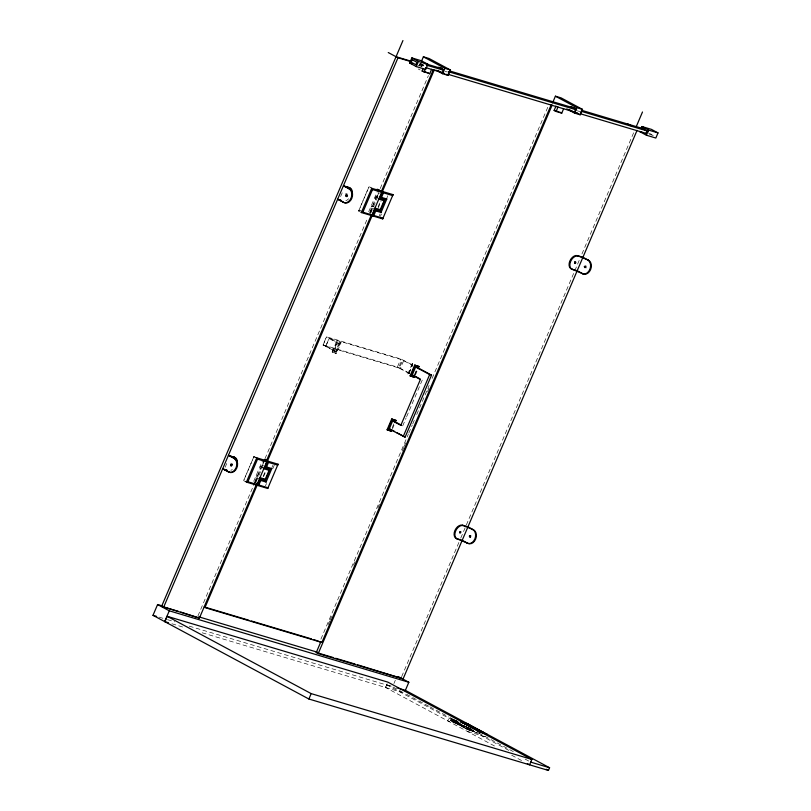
<?xml version="1.0" encoding="UTF-8"?>
<svg xmlns="http://www.w3.org/2000/svg" width="811" height="811" viewBox="0 0 811 811"><rect width="100%" height="100%" fill="white"/><g stroke="black" fill="none" stroke-linecap="round" stroke-linejoin="round"><path stroke-width="0.61" stroke-dasharray="4.05 3.04" d="M361.371 212.543L358.644 211.083L358.979 210.12L368.63 187.483L368.995 186.814L371.296 187.503M377.622 195.319L377.287 196.282L379.497 191.112M254.482 482.707L263.95 460.506M369.907 212.107L378.93 190.94M225.144 467.248L227.536 461.631M340.6 196.566L343.002 190.95M419.074 65.843L419.946 63.795M419.622 65.64L420.554 63.43M421.659 62.589L420.625 65.012L424.366 67.029M256.742 457.84L254.015 456.38L243.999 479.686L243.665 480.639L246.392 482.109M254.015 456.38L243.665 480.639L245.845 481.288M358.644 211.083L368.995 186.814L371.722 188.284M421.538 66.755L422.45 64.596M253.721 481.298L262.896 459.807M368.701 211.732L377.875 190.24M197.945 615.884L254.563 483.133M255.059 481.967L264.498 459.847M264.994 458.681L367.809 217.632M369.796 212.979L378.24 193.18M380.227 188.517L428.411 75.565M254.938 482.95L257.249 477.709L255.049 482.869M263.616 462.594L262.308 465.849L264.518 460.678M369.917 213.384L372.229 208.143L370.029 213.303M256.104 482.018L263.545 464.561M370.779 213.171L379.213 193.393M263.149 476.331L265.39 471.079M378.129 206.775L380.369 201.513M263.605 476.574L266.008 470.958M378.108 208.133L380.988 201.392M409.068 373.435L412.525 365.355L402.003 359.8L329.215 338.086L339.545 343.722L336.089 351.812L323.031 344.898L326.488 336.808L400.827 358.979L412.728 365.011M323.082 345.283L326.488 336.808M271.898 467.592L272.871 465.332M379.153 216.142L380.116 213.881M386.877 198.026L387.84 195.765M265.481 485.84L266.464 483.528M272.871 468.515L274.341 465.048M380.45 216.284L381.444 213.972M336.089 351.812L325.779 346.277L329.215 338.086M325.779 346.277L329.225 338.187M332.104 352.004L336.707 341.218L340.478 342.343L341.056 342.658L336.464 353.444L332.104 352.004L336.464 353.444M332.692 352.319L337.285 341.532L341.056 342.658M334.203 351.254L337.66 343.165L326.539 337.194M338.957 343.408L335.511 351.498L333.625 350.94L337.072 342.85L339.545 343.722M335.876 353.13L340.478 342.343M323.031 344.898L397.38 367.069L400.827 358.979M325.769 346.175L398.546 367.88L402.003 359.8M409.656 373.749L399.347 368.214L402.793 360.125M409.16 373.04L400.421 368.346L403.868 360.256M412.15 363.723L407.558 374.51L408.136 374.824L412.738 364.038L412.15 363.723L414.979 364.565M414.573 374.52L416.54 369.897M392.24 427.671L394.085 423.352M414.776 374.834L416.621 370.526M392.372 429.06L394.663 423.666M415.364 375.148L417.665 369.755M402.712 425.897L406.139 417.878M406.625 416.732L417.371 391.52M417.858 390.375L422.257 380.065M320.923 639.098L408.298 434.27M408.795 433.104L412.272 424.954M412.769 423.788L414.249 420.301M416.732 414.482L429.151 385.387M432.121 378.402L548.287 106.059M328.202 624.541L329.692 621.054M330.189 619.888L331.679 616.39M353.535 565.155L355.015 561.658M377.865 508.091L380.349 502.273M402.205 451.038L403.696 447.54M404.192 446.374L405.682 442.887M427.539 391.642L429.029 388.155M391.247 686.126L386.523 684.727L385.377 687.414L496.17 746.89M385.57 687.525L387.415 683.207M393.923 683.531L395.312 680.297M401.658 676.648L460.263 539.234M460.76 538.068L579.966 258.587M581.953 253.934L634.111 131.656M479.889 733.377L467.765 729.758L450.227 720.35L450.804 719.002L455.65 720.442M455.275 720.34L454.707 721.689L472.245 731.096M456.228 720.614L455.65 721.962L473.188 731.38L473.756 730.032M456.471 722.216L457.049 720.867M467.765 729.758L468.342 728.41L471.972 729.495L471.414 730.853L453.876 721.435L454.454 720.087L457.739 721.851M469.285 728.694L468.707 730.042L451.169 720.624M470.228 728.977L469.65 730.326L452.112 720.908L452.69 719.56L476.726 732.434M345.658 193.636L347.098 193.788M230.679 463.193L232.118 463.355M376.436 196.789L374.935 197.114L379.163 198.371M261.456 466.345L259.966 466.67L264.183 467.937M419.936 63.846L426.981 65.955M444.884 71.287L447.297 72.007M577.391 110.813L579.824 111.533M419.5 64.181L424.275 65.61M419.662 64.728L424.498 66.167M648.324 132.923L654.487 135.65M418.283 65.438L423.129 66.877M649.378 134.352L654.213 135.792M374.317 206.947L371.144 206.004L371.955 207.302L374.682 208.762M358.979 210.12L361.28 210.809M253.65 457.049L255.962 457.739M258.283 476.199L256.164 475.57L256.975 476.858L259.702 478.328M159.047 617.13L166.306 619.29M167.512 619.655L174.77 621.824M189.287 626.153L392.544 686.765L402.114 691.905M171.942 623.771L185.496 627.856M202.192 632.783L403.057 692.695M454.778 719.955L448.878 718.191L447.733 720.888L466.599 726.514M451.778 719.519L456.623 720.969M457.597 721.496L452.751 720.046L452.173 721.395L459.452 723.564M450.227 720.35L459.188 723.017M459.685 723.402L451.2 720.867L451.747 719.286L474.678 731.563M468.819 728.096L466.386 727.366L465.818 728.714L474.303 731.248M469.792 728.613L467.359 727.893L466.791 729.241L476.493 732.13M471.901 729.707L468.373 728.653L467.217 731.35L486.083 736.976M397.38 367.069L400.421 368.346M398.546 367.88L399.347 368.214M418.202 68.945L420.159 69.989M371.671 207.971L374.388 209.431M336.707 341.218L337.285 341.532M256.692 477.537L259.419 478.997M406.463 694.236L428.735 706.199M429.85 706.797L448.777 716.954M449.892 717.553L458.57 722.104M468.626 727.67L471.911 729.434M478.5 732.911L513.921 751.919M468.707 727.741L471.992 729.505M457.901 722.165L453.511 719.813L452.933 721.161L470.471 730.569L471.049 729.221L464.399 725.622M450.804 719.002L474.952 731.907M386.523 684.727L510.687 751.371M525.153 759.137L529.613 761.529M511.711 755.234L522.892 761.235M348.618 198.766A7.36 4.866 -61.8 0 1 345.841 200.722M232.301 469.508A7.36 4.866 -61.8 0 1 230.861 470.289"/><path stroke-width="1.22" d="M460.273 531.671L459.594 532.715M255.516 484.39L257.34 485.373L259.976 479.169L260.787 480.457L266.069 482.038L271.817 468.555L270.316 468.88L265.035 467.308L267.681 461.104L278.061 464.206L277.727 465.159L268.492 462.402L267.681 461.104L264.954 459.644L265.521 459.817M371.722 188.284L382.093 191.376L381.768 192.329L372.523 189.571L371.722 188.284L361.371 212.543L371.752 215.635L372.107 214.976L362.872 212.218L361.371 212.543M384.444 199.82L384.12 200.773L378.838 199.202L379.163 198.249L384.444 199.82L379.964 210.333L374.682 208.762L375.047 208.103L380.329 209.674L379.964 210.333M372.31 215.807L373.81 215.483L383.056 218.23L382.691 218.899L372.31 215.807L374.956 209.603L375.767 210.901L381.048 212.472L386.796 198.989L385.296 199.324L380.014 197.742L382.66 191.548L393.041 194.64L392.706 195.593L383.471 192.836L380.846 190.565M168.516 622.787L164.684 621.601L152.995 615.326L157.598 604.54L162.433 605.989M257.006 483.021L199.394 618.104L161.602 606.364L402.945 40.55M163.558 607.409L397.998 57.774L411.136 61.687M164.684 621.601L169.286 610.815L408.835 682.264L405.155 690.891M527.343 763.627L529.573 764.824L531.874 759.431L387.871 682.132L167.178 616.309L164.876 621.702L308.879 699.011L548.439 770.45L549.584 767.753L405.388 690.343L397.137 687.89M409.646 63.025L411.826 57.905L421.254 60.724L427.884 64.272L425.704 69.401L416.266 66.583L409.646 63.025L411.998 63.734M416.266 66.583L418.456 61.464L427.884 64.272M421.497 61.22L423.383 56.811L429.039 58.504L450.47 70.01L448.179 75.403L442.512 73.71L435.831 70.121M246.392 482.109L247.892 481.775L257.138 484.532L256.773 485.201L246.392 482.109L256.742 457.84L267.113 460.942L266.789 461.895L257.553 459.138L256.742 457.84M431.624 69.28L429.708 73.771L422.105 71.033L423.028 68.884M247.892 481.775L257.553 459.138M362.872 212.218L372.523 189.571M424.052 72.088L425.968 67.587M266.444 460.891L371.245 215.189M381.18 191.893L433.338 69.624M256.773 485.201L267.113 460.942L264.396 459.472M371.752 215.635L382.093 191.376M260.037 478.409L204.94 607.601L321.886 642.474L551.227 104.781M264.508 467.937L375.209 208.397M379.183 199.09L434.28 69.908M258.831 485.039L268.076 487.796L267.711 488.465L257.34 485.373L258.831 485.039L260.787 480.457M265.035 467.308L266.535 466.984L268.492 462.402M373.81 215.483L375.767 210.901M380.014 197.742L381.515 197.418L383.471 192.836M264.984 479.899L265.349 479.24L260.067 477.659L259.702 478.328L264.984 479.899L269.465 469.387L267.65 468.413M266.069 482.038L265.258 480.741L270.316 468.88M381.048 212.472L380.237 211.184L385.296 199.324M438.305 70.79L442.36 72.96L443.617 69.999L438.558 67.283L441.944 68.296M442.512 73.71L444.813 68.317L450.47 70.01M267.711 488.465L278.061 464.206M382.691 218.899L393.041 194.64M448.017 74.653L449.284 71.682M387.09 429.779L391.449 431.219L387.09 429.779L391.693 418.993L396.052 420.433L395.129 422.592M410.082 375.868L414.441 377.308L410.082 375.868L414.685 365.082L419.044 366.521L418.121 368.681M387.678 430.094L392.271 419.307L396.052 420.433M410.67 376.182L415.273 365.396L419.044 366.521M403.219 436.561L429.668 374.56L431.553 375.118L405.115 437.119L388.611 428.715M637.051 130.378L403.108 678.858L318.226 653.544L316.28 652.49L320.75 642.018M552.595 102.804L555.413 96.195L561.08 97.878L582.511 109.384L580.21 114.777L574.553 113.094L566.757 108.907M318.226 653.544L552.169 105.065M563.665 108.654L561.749 113.145L556.093 111.462L554.136 110.418L555.981 106.099M556.093 111.462L558.009 106.971M308.879 699.011L311.181 693.618L531.874 759.431M569.322 109.627L574.391 112.344L575.658 109.373L570.589 106.657L573.985 107.67M574.553 113.094L576.854 107.701L582.511 109.384M580.473 113.043L581.315 111.066M636.098 127.013L642.494 111.989M641.075 128.584L641.947 126.536L651.385 129.354L658.005 132.903L655.825 138.032L646.387 135.214L639.767 131.656L642.119 132.365M645.992 133.349L647.026 130.916L642.353 128.412M646.387 135.214L648.577 130.095L658.005 132.903M469.153 726.453L469.721 725.105L463.659 723.3M232.341 464.338L231.764 464.946L231.115 464.419M347.493 196.12C346.084 198.117 345.881 193.88 347.503 195.269M347.078 195.157L346.175 195.218M574.573 263.149L575.252 262.105L574.604 261.578M586.049 267.701L585.035 267.164L586.059 266.221M470.735 535.736L470.39 537.399M232.281 464.561L231.338 465.919M424.325 63.39L442.471 68.793M449.73 70.962L575.557 108.492M581.609 110.296L644.522 129.061M426.586 65.174L443.516 70.222M448.361 71.672L576.601 109.921M581.446 111.36L647.989 131.21M396.052 56.719L410.386 60.997M425.552 67.597L443.698 73.01M448.534 74.46L575.567 112.344M580.412 113.783L645.738 133.268M442.36 72.96L444.621 73.639M574.391 112.344L577.787 113.358M422.105 71.033L426.627 72.392M554.136 110.418L558.667 111.766M377.064 189.227L379.366 189.916M349.977 188.04A7.36 4.866 -61.8 0 0 348.852 187.442L343.377 185.81L349.784 189.075A7.36 5.474 -73.4 0 1 351.781 198.421A7.36 5.474 -73.4 0 1 344.036 202.547L337.629 199.293L340.914 200.266M577.462 255.627L582.937 257.259L588.583 260.29A7.36 5.474 -73.4 0 1 590.58 269.647A7.36 5.474 -73.4 0 1 582.835 273.763L571.714 269.1A7.36 4.866 -61.8 0 1 569.869 260.96A7.36 4.866 -61.8 0 1 577.462 255.627L588.583 260.29M352.278 192.45A7.36 4.866 -61.8 0 0 349.632 187.858L344.918 186.459L349.784 189.075M381.515 197.418L386.796 198.989M374.956 209.603L380.237 211.184M571.714 269.1L577.189 270.732L582.835 273.763M341.522 200.641L339.17 199.932L343.063 202.03M417.523 367.586L415.637 367.028L412.191 375.108L414.076 375.675M394.531 421.497L392.646 420.939L389.189 429.029L391.084 429.587M237.299 462.017A7.36 4.866 -61.8 0 0 234.653 457.424L228.398 455.376L234.805 458.631A7.36 5.474 -73.4 0 1 236.802 467.988A7.36 5.474 -73.4 0 1 229.057 472.114L222.65 468.859L227.029 470.157M462.483 525.193L467.957 526.815L473.604 529.857A7.36 5.474 -73.4 0 1 475.601 539.203A7.36 5.474 -73.4 0 1 467.856 543.329L456.735 538.666A7.36 4.866 -61.8 0 1 454.9 530.526A7.36 4.866 -61.8 0 1 462.483 525.193L473.604 529.857M234.653 457.424L229.939 456.015L234.805 458.631M266.535 466.984L271.817 468.555M259.976 479.169L265.258 480.741M456.735 538.666L462.209 540.298L467.856 543.329M226.543 470.198L224.191 469.498L229.057 472.114M204.19 606.912L248.805 620.212M251.207 620.932L311.495 638.916M313.908 639.636L321.886 642.474M198.725 616.806L317.294 652.176M161.602 606.364L178.329 611.352M180.721 612.062L199.394 618.104M316.28 652.49L333.25 657.559M335.683 658.279L355.076 664.067M357.509 664.787L403.108 678.858M152.995 615.326L156.624 616.411M460.668 721.709L467.744 723.817M460.496 721.891L467.775 724.061L485.313 733.479L479.25 731.674M461.479 722.419L468.748 724.588M477.304 730.62L483.366 732.434M477.061 730.782L484.339 732.951M480.163 732.171L487.229 734.279M530.729 762.127L549.584 767.753M641.947 126.536L648.577 130.095M627.805 123.982L632.256 126.374M555.413 96.195L576.854 107.701M576.874 112.982L580.21 114.777M559.803 112.1L561.749 113.145M423.383 56.811L444.813 68.317M445.949 74.206L448.179 75.403M411.826 57.905L418.456 61.464M427.762 72.726L429.708 73.771M388.256 52.543L397.998 57.774M348.852 187.442L349.632 187.858M414.685 365.082L415.273 365.396M416.053 366.795L431.553 375.118M415.688 367.059L429.668 374.56M414.614 375.969L420.078 378.899M411.522 374.753L420.372 379.507L400.827 425.329L392.058 420.625M391.693 418.993L392.271 419.307M393.943 421.183L401.617 425.309M390.496 429.272L394.673 431.513M396.761 432.638L405.115 437.119M398.211 676.556L408.835 682.264M466.832 723.777L484.37 733.195M465.889 723.503L483.427 732.911M465.068 723.25L482.606 732.668M463.294 722.723L480.832 732.14M462.351 722.449L479.889 731.857M461.53 722.195L477.973 731.025M546.208 769.254L548.439 770.45M157.598 604.54L169.286 610.815M167.178 616.309L311.181 693.618M472.854 529.624A7.36 5.474 -73.4 0 1 474.851 538.98A7.36 5.474 -73.4 0 1 467.106 543.106M457.516 539.082A7.36 4.866 -61.8 0 1 455.67 530.941A7.36 4.866 -61.8 0 1 463.263 525.609M587.833 260.067A7.36 5.474 -73.4 0 1 589.83 269.414A7.36 5.474 -73.4 0 1 582.085 273.54M572.495 269.526A7.36 4.866 -61.8 0 1 570.65 261.375A7.36 4.866 -61.8 0 1 578.243 256.043M350.818 189.054A7.36 4.866 -61.8 0 1 351.345 190.413M349.034 188.841A7.36 5.474 -73.4 0 1 351.031 198.198A7.36 5.474 -73.4 0 1 343.286 202.324M233.872 457.009A7.36 4.866 -61.8 0 1 235.849 458.61M234.055 458.408A7.36 5.474 -73.4 0 1 236.052 467.765A7.36 5.474 -73.4 0 1 228.307 471.89M230.598 464.835C230.689 468.109 233 462.929 230.598 464.835M345.577 195.269C345.668 198.543 347.98 193.363 345.577 195.269M469.397 536.051C469.488 539.325 471.799 534.145 469.397 536.051M584.376 266.495C584.467 269.759 586.779 264.579 584.376 266.495M459.827 532.178C459.989 535.128 462.098 529.928 459.827 532.178M574.806 262.612C574.969 265.562 577.077 260.372 574.806 262.612M264.183 467.815L263.859 468.768L269.14 470.339L269.465 469.387L264.183 467.815M412.231 59.781L411.187 62.204L415.871 64.718L416.905 62.285L412.231 59.781"/></g></svg>
